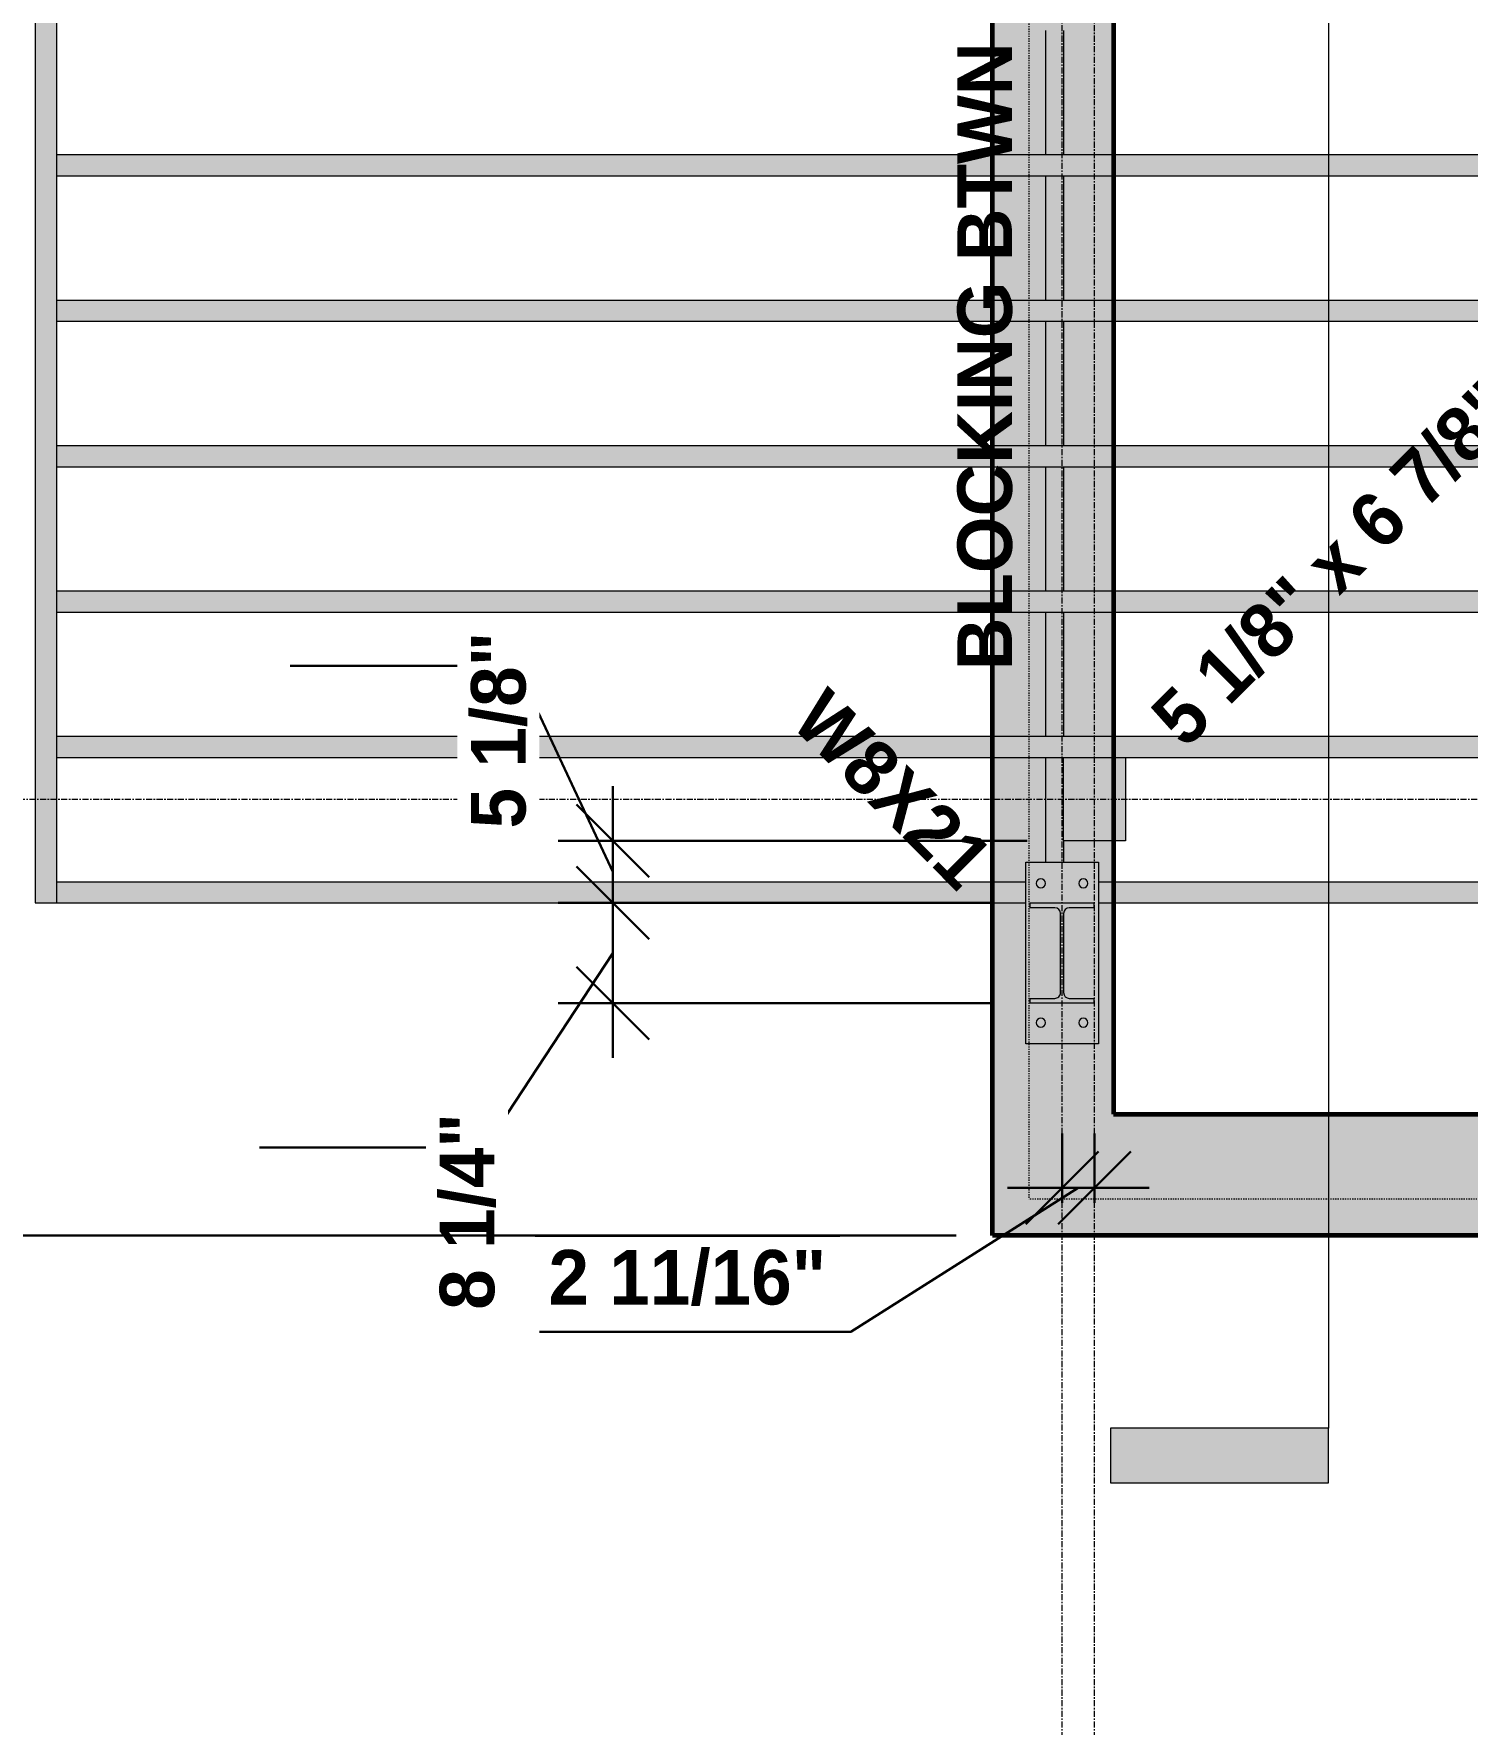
# Model space of a CAD drawing. Header units: inches. Extents: x -3252 to -1813, y 8136 to 9007.
# Drawn here: x -2709.5 to -2591.1, y 8358.2 to 8497.7 of the extents above; entities that cross this region are included whole.
import ezdxf

# ---------------------------------------------------------------- set-up
doc = ezdxf.new("R2010")
doc.units = ezdxf.units.IN
doc.header["$MEASUREMENT"] = 0
doc.linetypes.add('Dash 1_16_', pattern=[0.12499999999999999, 0.06249999999999999, -0.06249999999999999])
doc.linetypes.add('Grid Line 1_2_', pattern=[0.8749999999999999, 0.4999999999999999, -0.125, 0.125, -0.125])
for name, color, linetype, lineweight in [('A-ANNO-DIMS-1', 211, 'Continuous', 30), ('A-DETL-1', 90, 'Dash 1_16_', 9), ('A-GENM', 5, 'Continuous', 9), ('G-ANNO-SYMB', 111, 'Continuous', 9), ('S-BEAM', 12, 'Continuous', 9), ('S-BEAM-1', 143, 'Continuous', 9), ('S-BEAM-2', 63, 'Continuous', 9), ('S-BEAM-IDEN', 2, 'Continuous', 9), ('S-COLS', 52, 'Continuous', 9), ('S-COLS-1', 22, 'Continuous', 9), ('S-COLS-IDEN', 171, 'Continuous', 9), ('S-FNDN-3', 32, 'Continuous', 60), ('S-GRID-1', 1, 'Grid Line 1_2_', 9)]:
    doc.layers.add(name, color=color, linetype=linetype, lineweight=lineweight)
doc.layers.add('S-FNDN-1', color=32, linetype='Continuous', lineweight=18, transparency=0.4)
doc.styles.add('Century Gothic_B', font='GOTHICB.TTF', dxfattribs={"height": 4.499999999999999})
doc.dimstyles.new('OD__1_16__Tol__', dxfattribs={"dimscale": 12, "dimtxt": 4.698757213728865, "dimasz": 0.5, "dimexe": 0.375, "dimexo": 0.2500000000000001, "dimgap": 0.06250000000000001, "dimtad": 1, "dimdec": 4, "dimrnd": 0.0625, "dimzin": 3, "dimdsep": 46, "dimlunit": 4, "dimtxsty": 'Century Gothic_B', "dimblk1": 'OBLIQUE', "dimblk2": 'OBLIQUE', "dimsah": 1, "dimcen": 0.09, "dimdle": 0.375, "dimazin": 0, "dimtfac": 1, "dimtdec": 4, "dimtix": 1, "dimtmove": 0, "dimatfit": 3, "dimfxl": 1, "dimtvp": 1, "dimtfill": 1, "dimfrac": 2, "dimtolj": 1, "dimtzin": 0, "dimlwd": 30, "dimlwe": 30, "dimarcsym": 2})
doc.dimstyles.new('OD__1_16__Tol___1', dxfattribs={"dimscale": 12, "dimtxt": 4.698757213728865, "dimasz": 0.5, "dimexe": 0.375, "dimexo": 0.2500000000000001, "dimgap": 0.06250000000000001, "dimtad": 1, "dimdec": 4, "dimrnd": 0.0625, "dimzin": 3, "dimdsep": 46, "dimlunit": 4, "dimtxsty": 'Century Gothic_B', "dimblk1": 'OBLIQUE', "dimblk2": 'OBLIQUE', "dimsah": 1, "dimcen": 0.09, "dimdle": 0.375, "dimazin": 0, "dimtfac": 1, "dimtdec": 4, "dimtix": 1, "dimtmove": 1, "dimatfit": 3, "dimfxl": 1, "dimtvp": 1, "dimtfill": 1, "dimfrac": 2, "dimtolj": 1, "dimtzin": 0, "dimlwd": 30, "dimlwe": 30, "dimarcsym": 2})

# ---------------------------------------------------------------- blocks, each defined once
blk = doc.blocks.new('051200 - Structural Steel Framing - Base Plate - 4 holes - 5_8in x 6in x 15in-1891183-FRAMING - 1ST FLOOR')
at = {"layer": 'A-GENM'}
for centre, radius, start, end in [((-1.249884713461657, 6.551798470002238), 0.3749999999999997, 4.325554366790383e-13, 180.0000000000003), ((-1.249884713461657, 6.551798470002238), 0.3749999999999998, 180.0000000000003, 359.9999999999994), ((2.250115286538357, 6.551798470002238), 0.3749999999999998, 4.325554366790383e-13, 180.0000000000003), ((2.250115286538357, 6.551798470002238), 0.3749999999999998, 180.0000000000003, 359.9999999999994), ((-1.249884713461678, -4.948201529997745), 0.3749999999999997, 4.325554366790383e-13, 180.0000000000003), ((-1.249884713461678, -4.948201529997745), 0.3749999999999994, 180.0000000000004, 359.9999999999994), ((2.250115286538336, -4.948201529997745), 0.3749999999999998, 4.325554366790383e-13, 180.0000000000003), ((2.250115286538336, -4.948201529997745), 0.3749999999999994, 180.0000000000004, 359.9999999999994)]:
    blk.add_arc(centre, radius, start, end, dxfattribs=at)
at = {"layer": 'S-BEAM'}
for p, q in [((-2.49988471346144, -6.698201529998862), (-2.49988471346144, 8.301798470001009)), ((-2.49988471346144, 8.301798470001009), (3.500115286538577, 8.301798470001009)), ((3.500115286538577, 8.301798470001009), (3.500115286538577, -6.698201529998862)), ((3.500115286538577, -6.698201529998862), (-2.49988471346144, -6.698201529998862))]:
    blk.add_line(p, q, dxfattribs=at)
blk = doc.blocks.new('Plywood Web Joist - 11 7_8_ TJI560 _ 12_ O_C_-V11-FRAMING - 1ST FLOOR')
at = {"layer": 'S-BEAM-1'}
h = blk.add_hatch(color=256, dxfattribs=at)
h.paths.add_polyline_path([(-68.52155714574504, -0.8749999999904218), (-61.18750000004496, -0.8749999999904218), (-61.18750000004496, 0.875000000010118), (-138.4374999999685, 0.8750000000100328), (-138.4374999999685, -0.874999999990507)], flags=0)
h.paths.add_polyline_path([(135.1874999999584, -0.8749999999900807), (135.1874999999584, 0.8750000000104591), (-51.18750000003879, 0.875000000010118), (-51.18750000003879, -0.8749999999904218), (4.129531254378434, -0.8749999999902512)], flags=0)
at = {"layer": 'S-BEAM'}
for p, q in [((-138.4374999999644, 0.8749999999999303), (-138.4374999999644, -0.8750000000000685)), ((-138.4374999999644, 0.8749999999999303), (-61.18750000004138, 0.8749999999999303)), ((-61.18750000004138, 0.8749999999999303), (-51.18750000004129, 0.8749999999999303)), ((-51.18750000004129, 0.8749999999999303), (135.1874999999611, 0.8749999999999303)), ((-138.4374999999644, -0.8750000000000687), (-61.18750000004138, -0.8750000000000687)), ((-61.18750000004138, -0.8750000000000687), (-51.18750000004129, -0.8750000000000687)), ((-51.18750000004129, -0.8750000000000687), (135.1874999999611, -0.8750000000000687))]:
    blk.add_line(p, q, dxfattribs=at)
blk = doc.blocks.new('Plywood Web Joist - 11 7_8_ TJI560 _ 12_ O_C_-V12-FRAMING - 1ST FLOOR')
at = {"layer": 'S-BEAM-1'}
h = blk.add_hatch(color=256, dxfattribs=at)
h.paths.add_polyline_path([(4.12953125437707, -0.8749999999911892), (139.3124999999609, -0.8749999999910186), (139.3124999999609, 0.8750000000094359), (-51.18750000004007, 0.8750000000090948), (-51.18750000004007, -0.8749999999913597)], flags=0)
h.paths.add_polyline_path([(-138.4374999999683, -0.874999999991445), (-61.18750000004624, -0.8749999999913597), (-61.18750000004624, 0.8750000000090948), (-138.4374999999683, 0.8750000000090096)], flags=0)
at = {"layer": 'S-BEAM'}
for p, q in [((-138.4374999999644, 0.8749999999999303), (-138.4374999999644, -0.8750000000000685)), ((-138.4374999999644, 0.8749999999999303), (-61.18750000004042, 0.8749999999999303)), ((-61.18750000004042, 0.8749999999999303), (-51.18750000004034, 0.8749999999999303)), ((-51.18750000004034, 0.8749999999999303), (139.3124999999645, 0.8749999999999303)), ((-138.4374999999644, -0.8750000000000687), (-61.18750000004025, -0.8750000000000687)), ((-61.18750000004025, -0.8750000000000687), (-51.18750000004017, -0.8750000000000687)), ((-51.18750000004017, -0.8750000000000687), (139.3124999999645, -0.8750000000000687))]:
    blk.add_line(p, q, dxfattribs=at)
blk = doc.blocks.new('Plywood Web Joist - 11 7_8_ TJI560 _ 12_ O_C_-2000427-FRAMING - 1ST FLOOR')
at = {"layer": 'S-BEAM-1'}
h = blk.add_hatch(color=256, dxfattribs=at)
h.paths.add_polyline_path([(-138.4374999999692, -0.8749999999911892), (-61.18750000004717, -0.8749999999911039), (-61.18750000004717, 0.8750000000093506), (-138.4374999999692, 0.8750000000092654)], flags=0)
h.paths.add_polyline_path([(133.2500000000231, -0.8749999999907628), (133.2500000000231, 0.8750000000096917), (-51.18750000004101, 0.8750000000093506), (-51.18750000004101, -0.8749999999911039), (4.129531254376047, -0.8749999999909334)], flags=0)
at = {"layer": 'S-BEAM'}
for p, q in [((-138.4374999999591, 0.8749999999999303), (-138.4374999999591, -0.8750000000000685)), ((-138.4374999999591, 0.8749999999999303), (-61.18750000003912, 0.8749999999999303)), ((-61.18750000003912, 0.8749999999999303), (-51.18750000003903, 0.8749999999999303)), ((-51.18750000003903, 0.8749999999999303), (133.2500000000261, 0.8749999999999303)), ((-138.4374999999591, -0.8750000000000687), (-61.18750000003897, -0.8750000000000687)), ((-61.18750000003897, -0.8750000000000687), (-55.31250000017661, -0.8750000000000687)), ((-50.18750000017639, -0.8750000000000687), (133.2500000000261, -0.8750000000000687))]:
    blk.add_line(p, q, dxfattribs=at)
blk = doc.blocks.new('Plywood Web Joist - 11 7_8_ TJI560 _ 12_ O_C_-V13-FRAMING - 1ST FLOOR')
at = {"layer": 'S-BEAM-1'}
h = blk.add_hatch(color=256, dxfattribs=at)
h.paths.add_polyline_path([(4.129531254375876, -0.8749999999903365), (139.3124999999597, -0.874999999990166), (139.3124999999597, 0.8750000000102885), (-51.18750000004135, 0.8750000000099475), (-51.18750000004135, -0.874999999990507), (-32.1960129456859, -0.8749999999904218)], flags=0)
h.paths.add_polyline_path([(-138.4374999999696, -0.8749999999905923), (-61.18750000004751, -0.874999999990507), (-61.18750000004751, 0.8750000000099475), (-138.4374999999696, 0.8750000000098622)], flags=0)
at = {"layer": 'S-BEAM'}
for p, q in [((-138.4374999999644, 0.8749999999999303), (-138.4374999999644, -0.8750000000000685)), ((-138.4374999999644, 0.8749999999999303), (-61.18750000003865, 0.8749999999999303)), ((-61.18750000003865, 0.8749999999999303), (-58.43750000004108, 0.8749999999999303)), ((-52.43750000004102, 0.8749999999999303), (-51.18750000003856, 0.8749999999999303)), ((-51.18750000003856, 0.8749999999999303), (139.3124999999645, 0.8749999999999303)), ((-138.4374999999644, -0.8750000000000687), (-61.1875000000385, -0.8750000000000687)), ((-61.1875000000385, -0.8750000000000687), (-58.43750000004108, -0.8750000000000687)), ((-52.43750000004102, -0.8750000000000687), (-51.18750000003841, -0.8750000000000687)), ((-51.18750000003841, -0.8750000000000687), (139.3124999999645, -0.8750000000000687))]:
    blk.add_line(p, q, dxfattribs=at)
blk = doc.blocks.new('LVL-Laminated Veneer Lumber - 1 3_4_x11 7_8_ LVL-1958670-FRAMING - 1ST FLOOR')
at = {"layer": 'S-BEAM-2'}
blk.add_hatch(color=256, dxfattribs=at).paths.add_polyline_path([(-97.33625008387075, -0.8749999999887165), (99.08625008389005, -0.8749999999969019), (99.08625008389022, 0.8750000000029557), (-97.33625008387058, 0.875000000015575)], flags=0)
at = {"layer": 'S-BEAM'}
for p, q in [((-97.33625008387911, 0.8750000000001724), (-97.33625008387911, -0.8749999999999593)), ((99.08625008387952, 0.8750000000001724), (-97.33625008387911, 0.8750000000001724)), ((99.08625008387952, -0.8749999999999593), (99.08625008387952, 0.8750000000001724)), ((99.08625008387952, -0.8749999999999593), (-97.33625008387911, -0.8749999999999593))]:
    blk.add_line(p, q, dxfattribs=at)
blk = doc.blocks.new('Dimension Lumber - BLOCKING BTWN TJIs-2000031-FRAMING - 1ST FLOOR')
at = {"layer": 'S-BEAM'}
for p, q in [((-85.77375008387921, 0.7500000000001724), (-94.41375008387796, 0.7500000000001724)), ((-73.77375008387845, 0.7500000000001724), (-84.02375008387922, 0.7500000000001724)), ((-61.77375008387899, 0.7500000000001724), (-72.02375008387847, 0.7500000000001724)), ((-49.77375008387953, 0.7500000000001724), (-60.02375008387903, 0.7500000000001724)), ((-37.7737500838788, 0.7500000000001724), (-48.02375008387956, 0.7500000000001724)), ((-25.77375008387806, 0.7500000000001724), (-36.02375008387884, 0.7500000000001724)), ((-13.77375008387862, 0.7500000000001724), (-24.0237500838781, 0.7500000000001724)), ((-10.21124991611133, 0.7500000000001724), (-12.02375008387865, 0.7500000000001724)), ((-92.64875008387872, -0.7499999999999591), (-94.4137500838781, -0.7499999999999593)), ((-73.77375008387861, -0.7499999999999593), (-84.02375008387936, -0.7499999999999591)), ((-61.77375008387914, -0.7499999999999593), (-72.02375008387862, -0.7499999999999591)), ((-49.77375008387965, -0.7499999999999593), (-60.02375008387916, -0.7499999999999591)), ((-37.77375008387893, -0.7499999999999593), (-48.02375008387969, -0.7499999999999591)), ((-25.77375008387819, -0.7499999999999593), (-36.02375008387897, -0.7499999999999591)), ((-13.77375008387872, -0.7499999999999593), (-24.0237500838782, -0.7499999999999591)), ((-10.21124991611144, -0.7499999999999593), (-12.02375008387876, -0.7499999999999593))]:
    blk.add_line(p, q, dxfattribs=at)
blk = doc.blocks.new('_Oblique')
at = {"color": 0, "linetype": 'ByBlock', "lineweight": -2}
blk.add_line((-0.5, -0.5), (0.5, 0.5), dxfattribs=at)
blk = doc.blocks.new('DIMBLOCK7-FRAMING - 1ST FLOOR')
at = {"layer": 'A-ANNO-DIMS-1', "color": 0, "lineweight": 30, "transparency": 16777216}
for p, q in [((-2661.673587133856, 8413.226881337632), (-2661.673587133856, 8430.506881337633)), ((-2630.221683847803, 8426.006881337633), (-2666.173587133856, 8426.006881337633)), ((-2661.673587133856, 8421.866881337633), (-2672.201462346076, 8405.814466144386)), ((-2630.221683847803, 8417.726881337632), (-2666.173587133856, 8417.726881337632)), ((-2672.201462346076, 8405.814466144386), (-2690.838784022728, 8405.814466144386))]:
    blk.add_line(p, q, dxfattribs=at)
at = {"layer": 'Defpoints', "color": 0, "transparency": 16777216}
for p in [(-2661.673587133856, 8426.006881337633), (-2627.221683847803, 8426.006881337633), (-2627.221683847803, 8417.726881337632)]:
    blk.add_point(p, dxfattribs=at)
at = {"layer": 'A-ANNO-DIMS-1', "color": 0, "lineweight": 30, "transparency": 16777216, "xscale": 5.999999999999999, "yscale": 5.999999999999999, "zscale": 5.999999999999999}
for p, rotation in [((-2661.673587133856, 8426.006881337633), 90), ((-2661.673587133856, 8417.726881337632), 270)]:
    blk.add_blockref('_Oblique', p, dxfattribs=dict(at, rotation=rotation))
at = {"layer": 'A-ANNO-DIMS-1', "color": 0, "transparency": 16777216, "insert": (-2675.951462346074, 8392.427144467732), "char_height": 4.499999999999999, "attachment_point": 1, "rotation": 89.99999999999991, "line_spacing_factor": 0.9845015114479527, "style": 'Century Gothic_B', "bg_fill": 3, "box_fill_scale": 1.25, "bg_fill_color": 256, "bg_fill_true_color": 13158600, "bg_fill_transparency": 0}
blk.add_mtext('\\A1;8 1/4"', dxfattribs=at)
blk = doc.blocks.new('DIMBLOCK8-FRAMING - 1ST FLOOR')
at = {"layer": 'A-ANNO-DIMS-1', "color": 0, "lineweight": 30, "transparency": 16777216}
for p, q in [((-2669.617322988453, 8445.58149959226), (-2688.300531817041, 8445.58149959226)), ((-2661.673587133856, 8428.569381337633), (-2669.617322988453, 8445.58149959226)), ((-2661.673587133856, 8421.506881337633), (-2661.673587133856, 8435.631881337631)), ((-2627.461683847871, 8431.131881337631), (-2666.173587133856, 8431.131881337631)), ((-2630.221683847803, 8426.006881337633), (-2666.173587133856, 8426.006881337633))]:
    blk.add_line(p, q, dxfattribs=at)
at = {"layer": 'Defpoints', "color": 0, "transparency": 16777216}
for p in [(-2661.673587133856, 8431.131881337631), (-2624.461683847871, 8431.131881337631), (-2627.221683847803, 8426.006881337633)]:
    blk.add_point(p, dxfattribs=at)
at = {"layer": 'A-ANNO-DIMS-1', "color": 0, "lineweight": 30, "transparency": 16777216, "xscale": 5.999999999999999, "yscale": 5.999999999999999, "zscale": 5.999999999999999}
for p, rotation in [((-2661.673587133856, 8431.131881337631), 90), ((-2661.673587133856, 8426.006881337633), 270)]:
    blk.add_blockref('_Oblique', p, dxfattribs=dict(at, rotation=rotation))
at = {"layer": 'A-ANNO-DIMS-1', "color": 0, "transparency": 16777216, "insert": (-2673.36732298845, 8432.14829076367), "char_height": 4.499999999999999, "attachment_point": 1, "rotation": 89.99999999999991, "line_spacing_factor": 0.9845015114479527, "style": 'Century Gothic_B', "bg_fill": 3, "box_fill_scale": 1.25, "bg_fill_color": 256, "bg_fill_true_color": 13158600, "bg_fill_transparency": 0}
blk.add_mtext('\\A1;5 1/8"', dxfattribs=at)
blk = doc.blocks.new('DIMBLOCK9-FRAMING - 1ST FLOOR')
at = {"layer": 'A-ANNO-DIMS-1', "color": 0, "lineweight": 30, "transparency": 16777216}
for p, q in [((-2624.586683847802, 8401.24737650378), (-2624.586683847802, 8406.990017190898)), ((-2621.899183847869, 8401.24737650378), (-2621.899183847869, 8406.990017190898)), ((-2623.242933847836, 8402.490017190898), (-2642.014579020472, 8390.614479444259)), ((-2617.399183847869, 8402.490017190898), (-2629.086683847802, 8402.490017190898)), ((-2642.014579020472, 8390.614479444259), (-2667.727699525773, 8390.614479444259))]:
    blk.add_line(p, q, dxfattribs=at)
at = {"layer": 'Defpoints', "color": 0, "transparency": 16777216}
for p in [(-2624.586683847802, 8402.490017190898), (-2624.586683847802, 8398.24737650378), (-2621.899183847869, 8398.24737650378)]:
    blk.add_point(p, dxfattribs=at)
at = {"layer": 'A-ANNO-DIMS-1', "color": 0, "lineweight": 30, "transparency": 16777216, "xscale": 5.999999999999999, "yscale": 5.999999999999999, "zscale": 5.999999999999999, "rotation": 180}
blk.add_blockref('_Oblique', (-2624.586683847802, 8402.490017190898), dxfattribs=at)
at = {"layer": 'A-ANNO-DIMS-1', "color": 0, "lineweight": 30, "transparency": 16777216, "xscale": 5.999999999999999, "yscale": 5.999999999999999, "zscale": 5.999999999999999}
blk.add_blockref('_Oblique', (-2621.899183847869, 8402.490017190898), dxfattribs=at)
at = {"layer": 'A-ANNO-DIMS-1', "color": 0, "transparency": 16777216, "insert": (-2666.977699525773, 8397.364479444259), "char_height": 4.499999999999999, "attachment_point": 1, "line_spacing_factor": 0.9845015114479527, "style": 'Century Gothic_B', "bg_fill": 3, "box_fill_scale": 1.25, "bg_fill_color": 256, "bg_fill_true_color": 13158600, "bg_fill_transparency": 0}
blk.add_mtext('\\A1;2 11/16"', dxfattribs=at)
blk = doc.blocks.new('DIMBLOCK12-FRAMING - 1ST FLOOR')
at = {"layer": 'A-ANNO-DIMS-1', "color": 0, "lineweight": 30, "transparency": 16777216}
for p, q in [((-2737.608279044084, 8426.881881337633), (-2737.608279044084, 8432.881881337633)), ((-2711.461683847658, 8426.881881337633), (-2742.108279044084, 8426.881881337633)), ((-2737.608279044084, 8398.569381505367), (-2737.608279044084, 8426.881881337633)), ((-2633.336683847732, 8398.569381505367), (-2742.108279044084, 8398.569381505367)), ((-2737.608279044084, 8398.569381505367), (-2737.608279044084, 8392.569381505367))]:
    blk.add_line(p, q, dxfattribs=at)
at = {"layer": 'Defpoints', "color": 0, "transparency": 16777216}
for p in [(-2708.461683847658, 8426.881881337633), (-2630.336683847732, 8398.569381505367)]:
    blk.add_point(p, dxfattribs=at)
at = {"layer": 'A-ANNO-DIMS-1', "color": 0, "lineweight": 30, "transparency": 16777216, "xscale": 5.999999999999999, "yscale": 5.999999999999999, "zscale": 5.999999999999999}
for p, rotation in [((-2737.608279044084, 8426.881881337633), 270), ((-2737.608279044084, 8398.569381505367), 90)]:
    blk.add_blockref('_Oblique', p, dxfattribs=dict(at, rotation=rotation))
at = {"layer": 'A-ANNO-DIMS-1', "color": 0, "transparency": 16777216, "insert": (-2741.073268867007, 8412.725631421497), "char_height": 4.499999999999999, "attachment_point": 5, "rotation": 90, "style": 'Century Gothic_B', "bg_fill": 3, "box_fill_scale": 1.25, "bg_fill_color": 256, "bg_fill_true_color": 13158600, "bg_fill_transparency": 0}
blk.add_mtext('\\A1;2\'-4 5/16"', dxfattribs=at)
at = {"layer": 'Defpoints', "color": 0, "transparency": 16777216}
blk.add_point((-2737.608279044084, 8426.881881337633), dxfattribs=at)
blk = doc.blocks.new('DIMBLOCK13-FRAMING - 1ST FLOOR')
at = {"layer": 'A-ANNO-DIMS-1', "color": 0, "lineweight": 30, "transparency": 16777216}
for p, q in [((-2737.608279044084, 8422.381881337633), (-2737.608279044084, 8625.179381505392)), ((-2711.461683847665, 8620.679381505392), (-2742.108279044084, 8620.679381505392)), ((-2711.461683847658, 8426.881881337633), (-2742.108279044084, 8426.881881337633))]:
    blk.add_line(p, q, dxfattribs=at)
at = {"layer": 'Defpoints', "color": 0, "transparency": 16777216}
for p in [(-2737.608279044084, 8620.679381505392), (-2708.461683847665, 8620.679381505392), (-2708.461683847658, 8426.881881337633)]:
    blk.add_point(p, dxfattribs=at)
at = {"layer": 'A-ANNO-DIMS-1', "color": 0, "lineweight": 30, "transparency": 16777216, "xscale": 5.999999999999999, "yscale": 5.999999999999999, "zscale": 5.999999999999999}
for p, rotation in [((-2737.608279044084, 8620.679381505392), 90), ((-2737.608279044084, 8426.881881337633), 270)]:
    blk.add_blockref('_Oblique', p, dxfattribs=dict(at, rotation=rotation))
at = {"layer": 'A-ANNO-DIMS-1', "color": 0, "transparency": 16777216, "insert": (-2741.073268867006, 8523.78063142151), "char_height": 4.499999999999999, "attachment_point": 5, "rotation": 90, "style": 'Century Gothic_B', "bg_fill": 3, "box_fill_scale": 1.25, "bg_fill_color": 256, "bg_fill_true_color": 13158600, "bg_fill_transparency": 0}
blk.add_mtext('\\A1;16\'-1 13/16"', dxfattribs=at)
blk = doc.blocks.new('Section - 3_32_ x 3_8_-54337-FRAMING - 1ST FLOOR')
at = {"layer": 'G-ANNO-SYMB'}
blk.add_hatch(color=256, dxfattribs=at).paths.add_polyline_path([(0, 0.3749999999999998), (0, 0), (-0.09374999999999996, 0), (-0.09374999999999994, 0.3749999999999998)], flags=0)
for p, q in [((0, 0.3749999999999998), (-0.09374999999999994, 0.3749999999999998)), ((-0.09374999999999994, 0.3749999999999998), (-0.09374999999999996, 0)), ((0, 0), (0, 0.3749999999999998)), ((-0.09374999999999996, 0), (0, 0))]:
    blk.add_line(p, q, dxfattribs=at)

msp = doc.modelspace()

# ---------------------------------------------------------------- hatches: boundary and pattern name
at = {"layer": 'S-COLS-1'}
msp.add_hatch(color=256, dxfattribs=at).paths.add_polyline_path([(-2619.336683847872, 8431.131881337638), (-2619.336683847872, 8438.006881337637), (-2620.336683847734, 8438.006881337637), (-2620.336683847734, 8431.131881337638)], flags=0)
at = {"layer": 'S-FNDN-1'}
h = msp.add_hatch(color=256, dxfattribs=at)
h.paths.add_polyline_path([(-2630.33668384774, 8422.569381505373), (-2627.586683847737, 8422.569381505373), (-2627.586683847737, 8426.006881337638), (-2630.33668384774, 8426.006881337638)], flags=0)
h.paths.add_polyline_path([(-2620.336683847734, 8422.569381505373), (-2620.336683847734, 8426.006881337638), (-2621.586683847737, 8426.006881337638), (-2621.586683847737, 8422.569381505373)], flags=0)
h.paths.add_polyline_path([(-2630.33668384774, 8427.756881337638), (-2627.586683847737, 8427.756881337638), (-2627.586683847737, 8429.366881337639), (-2625.961683847872, 8429.366881337639), (-2625.961683847872, 8438.006881337637), (-2630.33668384774, 8438.006881337637), (-2630.33668384774, 8430.518377051552)], flags=0)
h.paths.add_polyline_path([(-2620.336683847734, 8427.756881337638), (-2620.336683847734, 8431.131881337638), (-2624.46168384786, 8431.131881337638), (-2624.46168384786, 8429.366881337639), (-2621.586683847737, 8429.366881337639), (-2621.586683847737, 8427.756881337638)], flags=0)
h.paths.add_polyline_path([(-2625.961683847872, 8439.756881337637), (-2625.961683847872, 8450.006881337638), (-2630.33668384774, 8450.006881337638), (-2630.33668384774, 8439.756881337637)], flags=0)
h.paths.add_polyline_path([(-2624.46168384786, 8439.756881337637), (-2620.336683847734, 8439.756881337637), (-2620.336683847734, 8450.006881337638), (-2624.46168384786, 8450.006881337638), (-2624.46168384786, 8449.030433230431)], flags=0)
h.paths.add_polyline_path([(-2630.33668384774, 8451.756881337638), (-2625.961683847872, 8451.756881337638), (-2625.961683847872, 8462.006881337637), (-2630.33668384774, 8462.006881337637)], flags=0)
h.paths.add_polyline_path([(-2620.336683847734, 8451.756881337638), (-2620.336683847734, 8462.006881337637), (-2624.46168384786, 8462.006881337637), (-2624.46168384786, 8451.756881337638)], flags=0)
h.paths.add_polyline_path([(-2630.33668384774, 8463.756881337637), (-2625.961683847872, 8463.756881337637), (-2625.961683847872, 8474.006881337637), (-2630.33668384774, 8474.006881337637)], flags=0)
h.paths.add_polyline_path([(-2620.336683847734, 8463.756881337637), (-2620.336683847734, 8474.006881337637), (-2624.46168384786, 8474.006881337637), (-2624.46168384786, 8463.756881337637)], flags=0)
h.paths.add_polyline_path([(-2630.33668384774, 8475.756881337637), (-2625.961683847872, 8475.756881337637), (-2625.961683847872, 8486.006881337638), (-2630.33668384774, 8486.006881337638)], flags=0)
h.paths.add_polyline_path([(-2624.46168384786, 8475.756881337637), (-2620.336683847734, 8475.756881337637), (-2620.336683847734, 8486.006881337638), (-2624.46168384786, 8486.006881337638)], flags=0)
h.paths.add_polyline_path([(-2625.961683847872, 8487.756881337638), (-2625.961683847872, 8498.006881337638), (-2630.33668384774, 8498.006881337638), (-2630.33668384774, 8487.756881337638), (-2627.211683847805, 8487.756881337638)], flags=0)
h.paths.add_polyline_path([(-2621.961683847803, 8487.756881337638), (-2620.336683847734, 8487.756881337638), (-2620.336683847734, 8498.006881337638), (-2624.46168384786, 8498.006881337638), (-2624.46168384786, 8487.756881337638)], flags=0)
h.paths.add_polyline_path([(-2620.336683847734, 8499.756881337638), (-2620.336683847734, 8510.006881337638), (-2624.46168384786, 8510.006881337638), (-2624.46168384786, 8499.756881337638), (-2621.961683847803, 8499.756881337638)], flags=0)
h.paths.add_polyline_path([(-2627.211683847805, 8499.756881337638), (-2625.961683847872, 8499.756881337638), (-2625.961683847872, 8510.006881337638), (-2630.33668384774, 8510.006881337638), (-2630.33668384774, 8499.756881337638)], flags=0)
h.paths.add_polyline_path([(-2624.114064037065, 8511.756881337638), (-2620.336683847734, 8511.756881337638), (-2620.336683847734, 8518.569381505371), (-2621.961683847803, 8518.569381505371), (-2621.961683847803, 8513.569381505406), (-2624.46168384786, 8513.569381505406), (-2624.45524305899, 8511.756881337638), (-2624.230433847806, 8511.756881337638)], flags=0)
h.paths.add_polyline_path([(-2630.33668384774, 8511.756881337638), (-2625.961683847872, 8511.756881337638), (-2625.961683847872, 8513.569381505406), (-2627.211683847805, 8513.569381505406), (-2627.211683847805, 8518.569381505371), (-2630.33668384774, 8518.569381505371), (-2630.33668384774, 8513.569381505406)], flags=0)
h = msp.add_hatch(color=256, dxfattribs=at)
h.paths.add_polyline_path([(-2624.46168384786, 8429.366881337639), (-2624.46168384786, 8438.006881337637), (-2625.961683847872, 8438.006881337637), (-2625.961683847872, 8429.366881337639)], flags=0)
h.paths.add_polyline_path([(-2624.46168384786, 8439.756881337637), (-2624.46168384786, 8450.006881337638), (-2625.961683847872, 8450.006881337638), (-2625.961683847872, 8439.756881337637)], flags=0)
h.paths.add_polyline_path([(-2624.46168384786, 8451.756881337638), (-2624.46168384786, 8462.006881337637), (-2625.961683847872, 8462.006881337637), (-2625.961683847872, 8451.756881337638)], flags=0)
h.paths.add_polyline_path([(-2625.961683847872, 8463.756881337637), (-2624.46168384786, 8463.756881337637), (-2624.46168384786, 8474.006881337637), (-2625.961683847872, 8474.006881337637)], flags=0)
h.paths.add_polyline_path([(-2624.46168384786, 8475.756881337637), (-2624.46168384786, 8486.006881337638), (-2625.961683847872, 8486.006881337638), (-2625.961683847872, 8475.756881337637)], flags=0)
h.paths.add_polyline_path([(-2624.46168384786, 8487.756881337638), (-2624.46168384786, 8498.006881337638), (-2625.961683847872, 8498.006881337638), (-2625.961683847872, 8487.756881337638)], flags=0)
h.paths.add_polyline_path([(-2624.46168384786, 8499.756881337638), (-2624.46168384786, 8510.006881337638), (-2625.961683847872, 8510.006881337638), (-2625.961683847872, 8499.756881337638)], flags=0)
h.paths.add_polyline_path([(-2624.701410111516, 8511.756881337638), (-2624.46168384786, 8511.756881337638), (-2624.471683847806, 8513.569381505406), (-2625.961683847872, 8513.569381505406), (-2625.961683847872, 8511.756881337638), (-2624.701683847806, 8511.756881337638)], flags=0)
h = msp.add_hatch(color=256, dxfattribs=at)
h.paths.add_polyline_path([(-2621.586683847737, 8426.006881337638), (-2620.336683847734, 8426.006881337638), (-2620.336683847734, 8427.756881337638), (-2621.586683847737, 8427.756881337638), (-2621.586683847737, 8427.25465915278)], flags=0)
h.paths.add_polyline_path([(-2630.33668384774, 8426.006881337638), (-2627.586683847737, 8426.006881337638), (-2627.586683847737, 8427.756881337638), (-2630.33668384774, 8427.756881337638)], flags=0)
h.paths.add_polyline_path([(-2620.336683847734, 8438.006881337637), (-2620.336683847734, 8439.756881337637), (-2630.33668384774, 8439.756881337637), (-2630.33668384774, 8438.006881337637), (-2624.461683847873, 8438.006881337637)], flags=0)
h.paths.add_polyline_path([(-2620.336683847734, 8450.006881337638), (-2620.336683847734, 8451.756881337638), (-2630.33668384774, 8451.756881337638), (-2630.33668384774, 8450.006881337638)], flags=0)
h.paths.add_polyline_path([(-2620.336683847734, 8462.006881337637), (-2620.336683847734, 8463.756881337637), (-2630.33668384774, 8463.756881337637), (-2630.33668384774, 8462.006881337637)], flags=0)
h.paths.add_polyline_path([(-2630.33668384774, 8474.006881337637), (-2620.336683847734, 8474.006881337637), (-2620.336683847734, 8475.756881337637), (-2630.33668384774, 8475.756881337637)], flags=0)
h.paths.add_polyline_path([(-2630.33668384774, 8486.006881337638), (-2620.336683847734, 8486.006881337638), (-2620.336683847734, 8487.756881337638), (-2630.33668384774, 8487.756881337638), (-2630.33668384774, 8486.054545588186)], flags=0)
h.paths.add_polyline_path([(-2627.211683847805, 8498.006881337638), (-2620.336683847734, 8498.006881337638), (-2620.336683847734, 8499.756881337638), (-2630.33668384774, 8499.756881337638), (-2630.33668384774, 8498.006881337638)], flags=0)
h.paths.add_polyline_path([(-2627.211683847805, 8510.006881337638), (-2620.336683847734, 8510.006881337638), (-2620.336683847734, 8511.756881337638), (-2630.33668384774, 8511.756881337638), (-2630.33668384774, 8510.006881337638)], flags=0)
h = msp.add_hatch(color=256, dxfattribs=at)
h.paths.add_polyline_path([(-2626.698906032595, 8425.606881337639), (-2626.601848890682, 8425.606881337639), (-2626.601848890682, 8425.885046456633), (-2626.239626705823, 8425.813847992777), (-2626.239626705823, 8426.006881337638), (-2626.698906032595, 8426.006881337638), (-2626.698906032595, 8425.890363006833)], flags=0)
h.paths.add_polyline_path([(-2622.474461662878, 8425.606881337639), (-2622.474461662878, 8426.006881337638), (-2622.93374098965, 8426.006881337638), (-2622.93374098965, 8425.813847992804), (-2622.571518804792, 8425.885046456659), (-2622.571518804792, 8425.606881337639)], flags=0)
h.paths.add_polyline_path([(-2624.46168384786, 8431.131881337638), (-2620.336683847734, 8431.131881337638), (-2620.336683847734, 8438.006881337637), (-2624.46168384786, 8438.006881337637)], flags=0)
h = msp.add_hatch(color=256, dxfattribs=at)
h.paths.add_polyline_path([(-2622.545720657756, 8422.569381505373), (-2621.586683847737, 8422.569381505373), (-2621.586683847737, 8429.366881337639), (-2627.586683847737, 8429.366881337639), (-2627.586683847737, 8422.569381505373), (-2622.571518804792, 8422.569381505373)], flags=0)
h.paths.add_polyline_path([(-2626.601848890682, 8425.606881337639), (-2626.698906032595, 8425.606881337639), (-2626.698906032595, 8426.006881337638), (-2626.239626705823, 8426.006881337638), (-2626.239626705823, 8425.813847992777), (-2626.601848890682, 8425.885046456633)], flags=0)
h.paths.add_polyline_path([(-2622.562106350257, 8425.606881337639), (-2622.571518804792, 8425.606881337639), (-2622.571518804792, 8425.885046456659), (-2622.93374098965, 8425.813847992804), (-2622.93374098965, 8426.006881337638), (-2622.474461662878, 8426.006881337638), (-2622.474461662878, 8425.606881337639), (-2622.511924321318, 8425.606881337639)], flags=0)
h.paths.add_polyline_path([(-2626.336683847737, 8427.241881337639), (-2626.43374098965, 8427.25465915278), (-2626.524183847737, 8427.292121811219), (-2626.645361976595, 8427.408423652307), (-2626.661443374156, 8427.429381337639), (-2626.698906032595, 8427.519824195726), (-2626.711683847736, 8427.616881337639), (-2626.681118518369, 8427.756881337638), (-2626.661443374156, 8427.804381337639), (-2626.601848890682, 8427.882046380584), (-2626.524183847737, 8427.941640864059), (-2626.43374098965, 8427.979103522497), (-2626.336683847736, 8427.991881337639), (-2626.239626705823, 8427.979103522497), (-2626.149183847737, 8427.941640864059), (-2626.071518804792, 8427.882046380584), (-2625.992249177105, 8427.756881337638), (-2625.974461662878, 8427.71393847955), (-2625.961683847735, 8427.616881337637), (-2625.974461662878, 8427.519824195726), (-2626.011924321318, 8427.429381337639), (-2626.071518804792, 8427.351716294694), (-2626.149183847736, 8427.292121811219), (-2626.239626705823, 8427.25465915278)], flags=0)
h.paths.add_polyline_path([(-2622.836683847737, 8427.241881337639), (-2622.93374098965, 8427.25465915278), (-2623.02418384774, 8427.292121811219), (-2623.101848890682, 8427.351716294694), (-2623.161443374156, 8427.429381337639), (-2623.198906032595, 8427.519824195724), (-2623.211683847737, 8427.61688133764), (-2623.181118518369, 8427.756881337638), (-2623.161443374156, 8427.804381337639), (-2623.101848890682, 8427.882046380584), (-2623.024183847737, 8427.941640864059), (-2622.93374098965, 8427.979103522497), (-2622.836683847737, 8427.991881337639), (-2622.739626705823, 8427.979103522497), (-2622.64918384774, 8427.941640864059), (-2622.571518804792, 8427.882046380584), (-2622.492249177104, 8427.756881337638), (-2622.474461662878, 8427.713938479552), (-2622.461683847737, 8427.616881337639), (-2622.474461662878, 8427.519824195726), (-2622.511924321318, 8427.429381337639), (-2622.608426507314, 8427.323396018484), (-2622.649183847737, 8427.292121811219), (-2622.739626705823, 8427.25465915278)], flags=0)
h = msp.add_hatch(color=256, dxfattribs=at)
h.paths.add_polyline_path([(-2622.836683847737, 8427.24188133763), (-2622.739626705823, 8427.25465915278), (-2622.608426507314, 8427.323396018484), (-2622.571518804797, 8427.35171629469), (-2622.511924321318, 8427.429381337639), (-2622.474461662878, 8427.519824195726), (-2622.461683847737, 8427.616881337639), (-2622.492249177104, 8427.756881337638), (-2622.511924321318, 8427.804381337639), (-2622.571518804792, 8427.882046380584), (-2622.649183847737, 8427.941640864059), (-2622.739626705823, 8427.979103522497), (-2622.836683847737, 8427.991881337639), (-2622.93374098965, 8427.979103522497), (-2623.024183847737, 8427.941640864059), (-2623.101848890682, 8427.882046380584), (-2623.181118518369, 8427.756881337638), (-2623.198906032595, 8427.71393847955), (-2623.211683847737, 8427.61688133764), (-2623.198906032595, 8427.519824195724), (-2623.161443374156, 8427.429381337639), (-2623.101848890684, 8427.351716294697), (-2623.024183847739, 8427.29212181122), (-2622.93374098965, 8427.25465915278)], flags=0)
h.paths.add_polyline_path([(-2626.336683847737, 8427.241881337639), (-2626.239626705823, 8427.25465915278), (-2626.149183847736, 8427.292121811219), (-2626.071518804792, 8427.351716294694), (-2626.011924321318, 8427.429381337639), (-2625.974461662878, 8427.519824195726), (-2625.961683847735, 8427.616881337637), (-2625.992249177105, 8427.756881337638), (-2626.011924321318, 8427.804381337639), (-2626.071518804792, 8427.882046380584), (-2626.149183847737, 8427.941640864059), (-2626.239626705823, 8427.979103522497), (-2626.336683847736, 8427.991881337639), (-2626.43374098965, 8427.979103522497), (-2626.524183847737, 8427.941640864059), (-2626.601848890682, 8427.882046380584), (-2626.681118518369, 8427.756881337638), (-2626.698906032595, 8427.713938479552), (-2626.711683847736, 8427.61688133764), (-2626.698906032595, 8427.519824195726), (-2626.645361976595, 8427.408423652307), (-2626.601848890682, 8427.351716294694), (-2626.524183847737, 8427.292121811219), (-2626.43374098965, 8427.25465915278)], flags=0)
msp.add_hatch(color=256, dxfattribs=at).paths.add_polyline_path([(-2620.336683847734, 8408.569381505375), (-2620.336683847734, 8422.569381505373), (-2621.586683847737, 8422.569381505373), (-2621.586683847737, 8414.366881337639), (-2627.586683847737, 8414.366881337639), (-2627.586683847737, 8422.569381505373), (-2630.33668384774, 8422.569381505373), (-2630.336683847734, 8408.569381505375)], flags=0)
h = msp.add_hatch(color=256, dxfattribs=at)
h.paths.add_polyline_path([(-2621.586683847737, 8414.366881337639), (-2621.586683847737, 8422.569381505373), (-2627.586683847737, 8422.569381505373), (-2627.586683847737, 8414.366881337639), (-2622.474461662878, 8414.366881337639)], flags=0)
h.paths.add_polyline_path([(-2626.336683847737, 8415.741881337639), (-2626.433740989649, 8415.75465915278), (-2626.524183847737, 8415.79212181122), (-2626.601848890682, 8415.851716294694), (-2626.661443374156, 8415.929381337639), (-2626.698906032595, 8416.019824195724), (-2626.711683847737, 8416.116881337639), (-2626.698906032595, 8416.213938479552), (-2626.645361976595, 8416.325339022971), (-2626.601848890682, 8416.382046380584), (-2626.524183847737, 8416.441640864057), (-2626.43374098965, 8416.479103522497), (-2626.336683847737, 8416.491881337639), (-2626.239626705823, 8416.479103522497), (-2626.149183847737, 8416.441640864059), (-2626.071518804792, 8416.382046380584), (-2626.011924321318, 8416.304381337639), (-2625.974461662878, 8416.21393847955), (-2625.961683847735, 8416.116881337637), (-2625.974461662878, 8416.019824195724), (-2626.015679206536, 8415.92448787595), (-2626.071518804792, 8415.851716294694), (-2626.149183847737, 8415.79212181122), (-2626.239626705823, 8415.75465915278)], flags=0)
h.paths.add_polyline_path([(-2622.836683847737, 8415.741881337639), (-2622.93374098965, 8415.75465915278), (-2623.024183847737, 8415.79212181122), (-2623.101848890682, 8415.851716294694), (-2623.161443374156, 8415.929381337639), (-2623.198906032595, 8416.019824195724), (-2623.211683847737, 8416.11688133764), (-2623.198906032595, 8416.21393847955), (-2623.161443374156, 8416.304381337639), (-2623.101848890682, 8416.382046380584), (-2623.024183847737, 8416.441640864059), (-2622.93374098965, 8416.479103522497), (-2622.836683847737, 8416.491881337646), (-2622.739626705823, 8416.479103522497), (-2622.649183847737, 8416.441640864057), (-2622.571518804792, 8416.382046380584), (-2622.511924321318, 8416.304381337639), (-2622.474461662878, 8416.213938479552), (-2622.461683847737, 8416.116881337639), (-2622.474461662878, 8416.019824195726), (-2622.511924321318, 8415.929381337639), (-2622.571518804792, 8415.851716294694), (-2622.649183847737, 8415.79212181122), (-2622.739626705824, 8415.75465915278)], flags=0)
h.paths.add_polyline_path([(-2622.93374098965, 8417.72688133764), (-2622.920770957293, 8417.917365290363), (-2622.571518804792, 8417.84871621862), (-2622.571518804792, 8418.12688133764), (-2622.474461662878, 8418.12688133764), (-2622.479515307415, 8417.72688133764), (-2622.922488713466, 8417.72688133764)], flags=0)
h.paths.add_polyline_path([(-2626.250878982007, 8417.72688133764), (-2626.698906032595, 8417.72688133764), (-2626.692516278235, 8418.12688133764), (-2626.601848890682, 8418.12688133764), (-2626.591393547229, 8417.85077132301), (-2626.239626705823, 8417.9199146825), (-2626.239626705823, 8417.72688133764)], flags=0)
h = msp.add_hatch(color=256, dxfattribs=at)
h.paths.add_polyline_path([(-2626.239626705823, 8417.72688133764), (-2626.239626705823, 8417.9199146825), (-2626.601848890682, 8417.848716218647), (-2626.601848890682, 8418.12688133764), (-2626.698906032595, 8418.12688133764), (-2626.698906032595, 8417.72688133764)], flags=0)
h.paths.add_polyline_path([(-2622.474461662878, 8417.72688133764), (-2622.474461662878, 8418.12688133764), (-2622.571518804792, 8418.12688133764), (-2622.571518804792, 8417.84871621862), (-2622.93374098965, 8417.919914682472), (-2622.93374098965, 8417.72688133764)], flags=0)
h = msp.add_hatch(color=256, dxfattribs=at)
h.paths.add_polyline_path([(-2626.336683847738, 8415.741881337639), (-2626.239626705823, 8415.75465915278), (-2626.149183847746, 8415.792121811215), (-2626.071518804792, 8415.851716294694), (-2626.011924321318, 8415.929381337639), (-2625.974461662878, 8416.019824195724), (-2625.961683847735, 8416.116881337637), (-2625.974461662878, 8416.21393847955), (-2626.011924321318, 8416.304381337639), (-2626.071518804792, 8416.382046380584), (-2626.149183847737, 8416.441640864059), (-2626.239626705823, 8416.479103522497), (-2626.336683847737, 8416.491881337639), (-2626.43374098965, 8416.479103522497), (-2626.524183847737, 8416.441640864057), (-2626.645361976595, 8416.325339022971), (-2626.661443374156, 8416.304381337639), (-2626.698906032595, 8416.213938479552), (-2626.711683847737, 8416.116881337639), (-2626.698906032595, 8416.019824195724), (-2626.661443374156, 8415.929381337639), (-2626.601848890682, 8415.851716294694), (-2626.524183847737, 8415.79212181122), (-2626.433740989649, 8415.75465915278)], flags=0)
h.paths.add_polyline_path([(-2622.836683847737, 8415.741881337639), (-2622.739626705824, 8415.75465915278), (-2622.649183847737, 8415.79212181122), (-2622.571518804792, 8415.851716294694), (-2622.511924321318, 8415.929381337639), (-2622.474461662878, 8416.019824195726), (-2622.461683847737, 8416.116881337639), (-2622.474461662878, 8416.213938479552), (-2622.511924321318, 8416.304381337639), (-2622.571518804792, 8416.382046380584), (-2622.649183847737, 8416.441640864057), (-2622.739626705823, 8416.479103522497), (-2622.836683847737, 8416.491881337646), (-2622.93374098965, 8416.479103522497), (-2623.024183847737, 8416.441640864059), (-2623.101848890682, 8416.382046380584), (-2623.161443374156, 8416.304381337639), (-2623.198906032595, 8416.21393847955), (-2623.211683847737, 8416.11688133764), (-2623.198906032595, 8416.019824195724), (-2623.157688488938, 8415.92448787595), (-2623.101848890682, 8415.851716294694), (-2623.024183847737, 8415.79212181122), (-2622.93374098965, 8415.75465915278)], flags=0)
h = msp.add_hatch(color=256, dxfattribs=at)
h.paths.add_polyline_path([(-2525.367933847771, 8398.569381505371), (-2422.336683847668, 8398.569381505373), (-2422.336683847668, 8408.569381505376), (-2630.336683847734, 8408.569381505375), (-2630.336683847734, 8398.569381505371), (-2529.867933847771, 8398.569381505371)], flags=0)
h.paths.add_polyline_path([(-2525.367933847771, 8399.069381505373), (-2529.867933847771, 8399.069381505373), (-2529.867933847771, 8404.569381505373), (-2525.367933847771, 8404.569381505373), (-2525.367933847771, 8403.772979990224)], flags=0)

# ---------------------------------------------------------------- linework, layer by layer
at = {"layer": 'A-DETL-1'}
for p in [(-2627.336683847723, 8512.569381505362), (-2422.336683847665, 8401.569381505364)]:
    msp.add_line(p, (-2627.336683847732, 8401.569381505364), dxfattribs=at)
at = {"layer": 'G-ANNO-SYMB'}
msp.add_line((-2602.5857131233, 8707.752980905463), (-2602.5857131233, 8382.648568315763), dxfattribs=at)
at = {"layer": 'S-COLS'}
for p, q in [((-2624.46168384787, 8431.131881337627), (-2624.46168384787, 8438.006881337627)), ((-2624.46168384787, 8438.006881337627), (-2620.336683847732, 8438.006881337627)), ((-2620.336683847732, 8438.006881337627), (-2619.33668384787, 8438.006881337627)), ((-2619.33668384787, 8438.006881337627), (-2619.33668384787, 8431.131881337627)), ((-2620.336683847731, 8431.131881337627), (-2624.46168384787, 8431.131881337627)), ((-2619.33668384787, 8431.131881337627), (-2620.336683847731, 8431.131881337627)), ((-2627.221683847802, 8425.606881337628), (-2627.221683847802, 8426.00688133763)), ((-2627.221683847802, 8426.00688133763), (-2621.951683847802, 8426.00688133763)), ((-2621.951683847802, 8426.00688133763), (-2621.951683847802, 8425.606881337628)), ((-2625.186683847802, 8425.606881337628), (-2627.221683847802, 8425.606881337628)), ((-2624.711683847802, 8418.601881337627), (-2624.711683847802, 8425.131881337627)), ((-2624.461683847802, 8425.131881337627), (-2624.461683847802, 8418.601881337627)), ((-2621.951683847802, 8425.606881337628), (-2623.986683847802, 8425.606881337628)), ((-2627.221683847802, 8417.726881337629), (-2627.221683847802, 8418.126881337628)), ((-2627.221683847802, 8418.126881337628), (-2625.186683847802, 8418.126881337628)), ((-2621.951683847802, 8417.726881337629), (-2627.221683847802, 8417.726881337629)), ((-2623.986683847802, 8418.126881337628), (-2621.951683847802, 8418.126881337628)), ((-2621.951683847802, 8418.126881337628), (-2621.951683847802, 8417.726881337629))]:
    msp.add_line(p, q, dxfattribs=at)
for centre, start, end in [((-2625.186683847802, 8425.131881337627), 0, 90), ((-2623.986683847802, 8425.131881337627), 90, 180), ((-2625.186683847802, 8418.601881337629), 269.9999999999996, 0), ((-2623.986683847802, 8418.601881337629), 180, 269.9999999999996)]:
    msp.add_arc(centre, 0.4749999999999091, start, end, dxfattribs=at)
at = {"layer": 'S-FNDN-3'}
for p, q in [((-2630.336683847731, 8398.569381505364), (-2630.336683847737, 8518.569381505362)), ((-2620.336683847737, 8518.569381505362), (-2620.336683847731, 8408.569381505364)), ((-2620.336683847731, 8408.569381505366), (-2335.586683847734, 8408.569381505364)), ((-2325.586683847734, 8398.569381505364), (-2630.336683847731, 8398.569381505364))]:
    msp.add_line(p, q, dxfattribs=at)
at = {"layer": 'S-GRID-1'}
for p, q in [((-2624.586683847802, 8237.204345112257), (-2624.586683847803, 8982.869650829503)), ((-2621.899183847869, 8237.204345112257), (-2621.89918384787, 8982.869650829503)), ((-3194.570245953717, 8434.56938133763), (-1935.479173867047, 8434.569381337627))]:
    msp.add_line(p, q, dxfattribs=at)

# ---------------------------------------------------------------- block references
at = {"layer": 'G-ANNO-SYMB', "xscale": 47.99999999999997, "yscale": 47.99999999999997, "zscale": 47.99999999999997, "rotation": 89.99999999999937}
msp.add_blockref('Section - 3_32_ x 3_8_-54337-FRAMING - 1ST FLOOR', (-2602.585713123299, 8382.648568315759), dxfattribs=at)
at = {"layer": 'S-BEAM'}
for name, p, rotation in [('LVL-Laminated Veneer Lumber - 1 3_4_x11 7_8_ LVL-1958670-FRAMING - 1ST FLOOR', (-2708.461683847657, 8523.343131421509), 90.0000000000037), ('Dimension Lumber - BLOCKING BTWN TJIs-2000031-FRAMING - 1ST FLOOR', (-2625.211683847863, 8523.780631421507), 90.0000000000037), ('051200 - Structural Steel Framing - Base Plate - 4 holes - 5_8in x 6in x 15in-1891183-FRAMING - 1ST FLOOR', (-2624.086568561195, 8422.66867980763), 180)]:
    msp.add_blockref(name, p, dxfattribs=dict(at, rotation=rotation))
for name, p in [('Plywood Web Joist - 11 7_8_ TJI560 _ 12_ O_C_-V11-FRAMING - 1ST FLOOR', (-2569.149183847695, 8486.881881337627)), ('Plywood Web Joist - 11 7_8_ TJI560 _ 12_ O_C_-V12-FRAMING - 1ST FLOOR', (-2569.149183847694, 8474.881881337627)), ('Plywood Web Joist - 11 7_8_ TJI560 _ 12_ O_C_-V12-FRAMING - 1ST FLOOR', (-2569.149183847694, 8462.881881337627)), ('Plywood Web Joist - 11 7_8_ TJI560 _ 12_ O_C_-V12-FRAMING - 1ST FLOOR', (-2569.149183847693, 8450.881881337627)), ('Plywood Web Joist - 11 7_8_ TJI560 _ 12_ O_C_-2000427-FRAMING - 1ST FLOOR', (-2569.149183847693, 8438.881881337627)), ('Plywood Web Joist - 11 7_8_ TJI560 _ 12_ O_C_-V13-FRAMING - 1ST FLOOR', (-2569.149183847693, 8426.881881337627))]:
    msp.add_blockref(name, p, dxfattribs=at)

# ---------------------------------------------------------------- texts
at = {"layer": 'S-COLS-IDEN', "char_height": 4.499999999999996, "attachment_point": 1, "style": 'Century Gothic_B'}
for s, insert, width, rotation in [('5 1/8" x 6 7/8" GLULAM COL.', (-2617.575249150803, 8441.820394449129), 104.8379999999999, 45), ('W8X21', (-2643.947039781373, 8443.960353768209), 25.45199999999997, 314.9999999999999)]:
    msp.add_mtext(s, dxfattribs=dict(at, insert=insert, width=width, rotation=rotation))

# ---------------------------------------------------------------- next in the draw order: dimensions: what is measured, and where the dimension line sits
at = {"layer": 'A-ANNO-DIMS-1'}
dim = msp.add_linear_dim(base=(-2661.673587133856, 8426.006881337633), p1=(-2627.221683847802, 8417.726881337629), p2=(-2627.221683847802, 8426.00688133763), angle=89.99999999999991, dimstyle='OD__1_16__Tol___1', override={"dimpost": '<>', "dimfxl": 8.280000000000655}, dxfattribs=at)
dim.commit()
dim.dimension.update_dxf_attribs({"geometry": 'DIMBLOCK7-FRAMING - 1ST FLOOR', "text_midpoint": (-2672.951462346074, 8405.814466144384), "dimtype": 160, "text_rotation": 89.99999999999991})

# ---------------------------------------------------------------- next in the draw order: dimensions: what is measured, and where the dimension line sits
dim = msp.add_linear_dim(base=(-2661.673587133856, 8431.131881337631), p1=(-2627.221683847802, 8426.00688133763), p2=(-2624.46168384787, 8431.131881337627), angle=89.99999999999991, dimstyle='OD__1_16__Tol___1', override={"dimpost": '<>', "dimfxl": 5.820929908494736}, dxfattribs=at)
dim.commit()
dim.dimension.update_dxf_attribs({"geometry": 'DIMBLOCK8-FRAMING - 1ST FLOOR', "text_midpoint": (-2670.36732298845, 8445.581499592257), "dimtype": 160, "text_rotation": 89.99999999999991})
dim = msp.add_linear_dim(base=(-2624.586683847802, 8402.490017190898), p1=(-2621.899183847869, 8398.24737650378), p2=(-2624.586683847802, 8398.24737650378), dimstyle='OD__1_16__Tol___1', override={"dimpost": '<>', "dimfxl": 2.687499999932697}, dxfattribs=at)
dim.commit()
dim.dimension.update_dxf_attribs({"geometry": 'DIMBLOCK9-FRAMING - 1ST FLOOR', "text_midpoint": (-2642.764579020472, 8390.614479444259), "dimtype": 160})

# ---------------------------------------------------------------- next in the draw order: texts
at = {"layer": 'S-BEAM-IDEN', "insert": (-2633.220676576607, 8445.197790635286), "char_height": 4.499999999999996, "width": 76.65899999999992, "attachment_point": 1, "rotation": 90, "style": 'Century Gothic_B'}
msp.add_mtext('BLOCKING BTWN TJIs', dxfattribs=at)

# ---------------------------------------------------------------- next in the draw order: dimensions: what is measured, and where the dimension line sits
at = {"layer": 'A-ANNO-DIMS-1'}
dim = msp.add_linear_dim(base=(-2737.608279044084, 8426.881881337633), p1=(-2630.336683847731, 8398.569381505364), p2=(-2708.461683847657, 8426.88188133763), angle=89.99999999999991, dimstyle='OD__1_16__Tol__', override={"dimpost": '<>', "dimfxl": 83.09701120822851}, dxfattribs=at)
dim.commit()
dim.dimension.update_dxf_attribs({"geometry": 'DIMBLOCK12-FRAMING - 1ST FLOOR', "text_midpoint": (-2741.073268867007, 8412.725631421497)})

# ---------------------------------------------------------------- next in the draw order: dimensions: what is measured, and where the dimension line sits
dim = msp.add_linear_dim(base=(-2737.608279044084, 8620.679381505392), p1=(-2708.461683847657, 8426.88188133763), p2=(-2708.461683847664, 8620.679381505388), angle=89.99999999999991, dimstyle='OD__1_16__Tol__', override={"dimpost": '<>', "dimfxl": 193.7975001677587}, dxfattribs=at)
dim.commit()
dim.dimension.update_dxf_attribs({"geometry": 'DIMBLOCK13-FRAMING - 1ST FLOOR', "text_midpoint": (-2741.073268867006, 8523.78063142151)})

doc.saveas('drawing.dxf')
